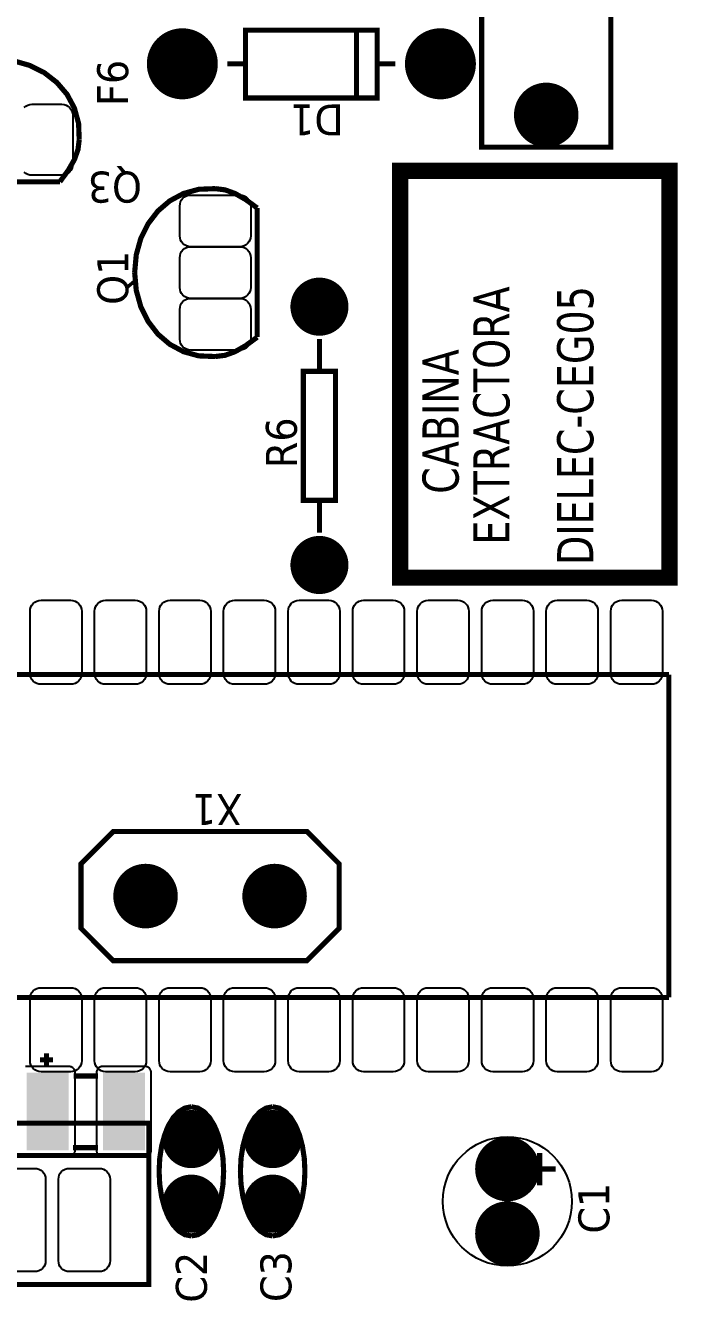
# Model space of a CAD drawing. Header units: millimetres. Extents: x 123.5 to 144.3, y 105.4 to 121.6.
# Drawn here: x 125.944 to 127.46, y 110.425 to 113.387 of the extents above; entities that cross this region are included whole.
import ezdxf

# ---------------------------------------------------------------- set-up
doc = ezdxf.new("R2010")
doc.units = ezdxf.units.MM
doc.layers.add('DESC', color=250, linetype='Continuous')
doc.styles.get("Standard").update_dxf_attribs({"font": 'tahoma.ttf'})

# ---------------------------------------------------------------- blocks, each defined once
blk = doc.blocks.new('RPAD')
blk.add_trace([(-0.5, -0.5), (-0.5, 0.5), (0.5, -0.5), (0.5, 0.5)])
blk = doc.blocks.new('EPAD')
at = {"const_width": 0.5}
blk.add_lwpolyline([(-0.25, 0, 1), (0.25, 0, 1)], format="xyb", close=True, dxfattribs=at)
blk = doc.blocks.new('DIELEC_CEGH')
for points, const_width in [([(131.7, 114.0599), (131.7, 112.0599)], 0.008), ([(131.7, 114.0599), (131.7, 112.0599)], 0.008), ([(131.7, 114.0599), (131.7, 112.0599)], 0.008), ([(132.2, 114.0599), (132.2, 112.0599)], 0.008), ([(132.2, 114.0599), (132.2, 112.0599)], 0.008), ([(132.2, 114.0599), (132.2, 112.0599)], 0.008), ([(131.2554, 112.8659), (131.5054, 112.8659), (131.5054, 113.7659), (131.2554, 113.7659), (131.2554, 112.8659)], 0.008), ([(131.2554, 112.8659), (131.5054, 112.8659), (131.5054, 113.7659), (131.2554, 113.7659), (131.2554, 112.8659)], 0.008), ([(131.2554, 112.8659), (131.5054, 112.8659), (131.5054, 113.7659), (131.2554, 113.7659), (131.2554, 112.8659)], 0.008), ([(131.4554, 113.7659), (131.4554, 112.8659)], 0.008), ([(131.4554, 113.7659), (131.4554, 112.8659)], 0.008), ([(131.4554, 113.7659), (131.4554, 112.8659)], 0.008), ([(132.9631, 113.2037), (132.9631, 113.0037)], 0.008), ([(132.9631, 113.2037), (132.9631, 113.0037)], 0.008), ([(132.9631, 113.2037), (132.9631, 113.0037)], 0.008), ([(133.0281, 112.9737), (133.0536, 112.9747), (133.0773, 112.9812), (133.0985, 112.9926), (133.1169, 113.0084), (133.1321, 113.0279), (133.1434, 113.0507), (133.1506, 113.0761), (133.1531, 113.1037)], 0.008), ([(133.0281, 112.9737), (133.0536, 112.9747), (133.0773, 112.9812), (133.0985, 112.9926), (133.1169, 113.0084), (133.1321, 113.0279), (133.1434, 113.0507), (133.1506, 113.0761), (133.1531, 113.1037)], 0.008), ([(133.0281, 112.9737), (133.0536, 112.9747), (133.0773, 112.9812), (133.0985, 112.9926), (133.1169, 113.0084), (133.1321, 113.0279), (133.1434, 113.0507), (133.1506, 113.0761), (133.1531, 113.1037)], 0.008), ([(131.6033, 113.0145), (131.6033, 113.0345)], 0.008), ([(131.6033, 113.0145), (131.6033, 113.0345)], 0.008), ([(131.6033, 113.0145), (131.6033, 113.0345)], 0.008), ([(131.5933, 113.0245), (131.6133, 113.0245)], 0.008), ([(131.5933, 113.0245), (131.6133, 113.0245)], 0.008), ([(131.5933, 113.0245), (131.6133, 113.0245)], 0.008), ([(133.0281, 112.9737), (133.013, 112.9756), (132.9974, 112.9812), (132.981, 112.9906), (132.9631, 113.0037)], 0.008), ([(133.0281, 112.9737), (133.013, 112.9756), (132.9974, 112.9812), (132.981, 112.9906), (132.9631, 113.0037)], 0.008), ([(133.0281, 112.9737), (133.013, 112.9756), (132.9974, 112.9812), (132.981, 112.9906), (132.9631, 113.0037)], 0.008), ([(131.4673, 112.9445), (131.4673, 112.9835)], 0.008), ([(131.4673, 112.9445), (131.4673, 112.9835)], 0.008), ([(131.4673, 112.9445), (131.4673, 112.9835)], 0.008), ([(131.5783, 112.9445), (131.5783, 112.9825)], 0.008), ([(131.5783, 112.9445), (131.5783, 112.9825)], 0.008), ([(131.5783, 112.9445), (131.5783, 112.9825)], 0.008), ([(131.957, 112.9209), (131.957, 112.6209), (131.907, 112.5709), (131.807, 112.5709), (131.757, 112.6209), (131.757, 112.9209), (131.807, 112.9709), (131.907, 112.9709), (131.957, 112.9209)], 0.008), ([(131.957, 112.9209), (131.957, 112.6209), (131.907, 112.5709), (131.807, 112.5709), (131.757, 112.6209), (131.757, 112.9209), (131.807, 112.9709), (131.907, 112.9709), (131.957, 112.9209)], 0.008), ([(131.957, 112.9209), (131.957, 112.6209), (131.907, 112.5709), (131.807, 112.5709), (131.757, 112.6209), (131.757, 112.9209), (131.807, 112.9709), (131.907, 112.9709), (131.957, 112.9209)], 0.008), ([(132.6925, 112.7628), (132.6935, 112.7884), (132.7, 112.812), (132.7114, 112.8333), (132.7271, 112.8517), (132.7467, 112.8668), (132.7694, 112.8782), (132.7949, 112.8853), (132.8225, 112.8878)], 0.008), ([(132.6925, 112.7628), (132.6935, 112.7884), (132.7, 112.812), (132.7114, 112.8333), (132.7271, 112.8517), (132.7467, 112.8668), (132.7694, 112.8782), (132.7949, 112.8853), (132.8225, 112.8878)], 0.008), ([(132.6925, 112.7628), (132.6935, 112.7884), (132.7, 112.812), (132.7114, 112.8333), (132.7271, 112.8517), (132.7467, 112.8668), (132.7694, 112.8782), (132.7949, 112.8853), (132.8225, 112.8878)], 0.008), ([(132.9525, 112.7628), (132.9515, 112.7884), (132.945, 112.812), (132.9336, 112.8333), (132.9179, 112.8517), (132.8983, 112.8668), (132.8756, 112.8782), (132.8501, 112.8853), (132.8225, 112.8878)], 0.008), ([(132.9525, 112.7628), (132.9515, 112.7884), (132.945, 112.812), (132.9336, 112.8333), (132.9179, 112.8517), (132.8983, 112.8668), (132.8756, 112.8782), (132.8501, 112.8853), (132.8225, 112.8878)], 0.008), ([(132.9525, 112.7628), (132.9515, 112.7884), (132.945, 112.812), (132.9336, 112.8333), (132.9179, 112.8517), (132.8983, 112.8668), (132.8756, 112.8782), (132.8501, 112.8853), (132.8225, 112.8878)], 0.008), ([(131.3307, 112.7999), (131.3327, 112.8101), (131.3384, 112.8195), (131.3475, 112.828), (131.3597, 112.8354), (131.3744, 112.8414), (131.3914, 112.846), (131.4103, 112.8489), (131.4307, 112.8499)], 0.008), ([(131.3307, 112.7999), (131.3327, 112.8101), (131.3384, 112.8195), (131.3475, 112.828), (131.3597, 112.8354), (131.3744, 112.8414), (131.3914, 112.846), (131.4103, 112.8489), (131.4307, 112.8499)], 0.008), ([(131.3307, 112.7999), (131.3327, 112.8101), (131.3384, 112.8195), (131.3475, 112.828), (131.3597, 112.8354), (131.3744, 112.8414), (131.3914, 112.846), (131.4103, 112.8489), (131.4307, 112.8499)], 0.008), ([(131.5307, 112.7999), (131.5287, 112.8101), (131.5229, 112.8195), (131.5138, 112.828), (131.5017, 112.8354), (131.4869, 112.8414), (131.4699, 112.846), (131.451, 112.8489), (131.4307, 112.8499)], 0.008), ([(131.5307, 112.7999), (131.5287, 112.8101), (131.5229, 112.8195), (131.5138, 112.828), (131.5017, 112.8354), (131.4869, 112.8414), (131.4699, 112.846), (131.451, 112.8489), (131.4307, 112.8499)], 0.008), ([(131.5307, 112.7999), (131.5287, 112.8101), (131.5229, 112.8195), (131.5138, 112.828), (131.5017, 112.8354), (131.4869, 112.8414), (131.4699, 112.846), (131.451, 112.8489), (131.4307, 112.8499)], 0.008), ([(131.3307, 112.7999), (131.3327, 112.7897), (131.3384, 112.7803), (131.3475, 112.7718), (131.3597, 112.7644), (131.3744, 112.7583), (131.3914, 112.7538), (131.4103, 112.7509), (131.4307, 112.7499)], 0.008), ([(131.3307, 112.7999), (131.3327, 112.7897), (131.3384, 112.7803), (131.3475, 112.7718), (131.3597, 112.7644), (131.3744, 112.7583), (131.3914, 112.7538), (131.4103, 112.7509), (131.4307, 112.7499)], 0.008), ([(131.3307, 112.7999), (131.3327, 112.7897), (131.3384, 112.7803), (131.3475, 112.7718), (131.3597, 112.7644), (131.3744, 112.7583), (131.3914, 112.7538), (131.4103, 112.7509), (131.4307, 112.7499)], 0.008), ([(131.5307, 112.7999), (131.5287, 112.7897), (131.5229, 112.7803), (131.5138, 112.7718), (131.5017, 112.7644), (131.4869, 112.7583), (131.4699, 112.7538), (131.451, 112.7509), (131.4307, 112.7499)], 0.008), ([(131.5307, 112.7999), (131.5287, 112.7897), (131.5229, 112.7803), (131.5138, 112.7718), (131.5017, 112.7644), (131.4869, 112.7583), (131.4699, 112.7538), (131.451, 112.7509), (131.4307, 112.7499)], 0.008), ([(131.5307, 112.7999), (131.5287, 112.7897), (131.5229, 112.7803), (131.5138, 112.7718), (131.5017, 112.7644), (131.4869, 112.7583), (131.4699, 112.7538), (131.451, 112.7509), (131.4307, 112.7499)], 0.008), ([(132.6925, 112.7628), (132.6944, 112.7477), (132.7, 112.7322), (132.7094, 112.7157), (132.7225, 112.6978)], 0.008), ([(132.6925, 112.7628), (132.6944, 112.7477), (132.7, 112.7322), (132.7094, 112.7157), (132.7225, 112.6978)], 0.008), ([(132.6925, 112.7628), (132.6944, 112.7477), (132.7, 112.7322), (132.7094, 112.7157), (132.7225, 112.6978)], 0.008), ([(132.9525, 112.7628), (132.9506, 112.7477), (132.945, 112.7322), (132.9356, 112.7157), (132.9225, 112.6978)], 0.008), ([(132.9525, 112.7628), (132.9506, 112.7477), (132.945, 112.7322), (132.9356, 112.7157), (132.9225, 112.6978)], 0.008), ([(132.9525, 112.7628), (132.9506, 112.7477), (132.945, 112.7322), (132.9356, 112.7157), (132.9225, 112.6978)], 0.008), ([(133.1458, 112.7159), (133.1458, 112.7439)], 0.008), ([(133.1458, 112.7159), (133.1458, 112.7439)], 0.008), ([(133.1458, 112.7159), (133.1458, 112.7439)], 0.008), ([(131.3307, 112.6739), (131.3327, 112.6841), (131.3384, 112.6935), (131.3475, 112.702), (131.3597, 112.7094), (131.3744, 112.7154), (131.3914, 112.72), (131.4103, 112.7229), (131.4307, 112.7239)], 0.008), ([(131.3307, 112.6739), (131.3327, 112.6841), (131.3384, 112.6935), (131.3475, 112.702), (131.3597, 112.7094), (131.3744, 112.7154), (131.3914, 112.72), (131.4103, 112.7229), (131.4307, 112.7239)], 0.008), ([(131.3307, 112.6739), (131.3327, 112.6841), (131.3384, 112.6935), (131.3475, 112.702), (131.3597, 112.7094), (131.3744, 112.7154), (131.3914, 112.72), (131.4103, 112.7229), (131.4307, 112.7239)], 0.008), ([(131.5307, 112.6739), (131.5287, 112.6841), (131.5229, 112.6935), (131.5138, 112.702), (131.5017, 112.7094), (131.4869, 112.7154), (131.4699, 112.72), (131.451, 112.7229), (131.4307, 112.7239)], 0.008), ([(131.5307, 112.6739), (131.5287, 112.6841), (131.5229, 112.6935), (131.5138, 112.702), (131.5017, 112.7094), (131.4869, 112.7154), (131.4699, 112.72), (131.451, 112.7229), (131.4307, 112.7239)], 0.008), ([(131.5307, 112.6739), (131.5287, 112.6841), (131.5229, 112.6935), (131.5138, 112.702), (131.5017, 112.7094), (131.4869, 112.7154), (131.4699, 112.72), (131.451, 112.7229), (131.4307, 112.7239)], 0.008), ([(133.0928, 112.5119), (133.1978, 112.5119), (133.1978, 112.7159), (133.0928, 112.7159), (133.0928, 112.5119)], 0.008), ([(133.0928, 112.5119), (133.1978, 112.5119), (133.1978, 112.7159), (133.0928, 112.7159), (133.0928, 112.5119)], 0.008), ([(133.0928, 112.5119), (133.1978, 112.5119), (133.1978, 112.7159), (133.0928, 112.7159), (133.0928, 112.5119)], 0.008), ([(132.7225, 112.6978), (132.9225, 112.6978)], 0.008), ([(132.7225, 112.6978), (132.9225, 112.6978)], 0.008), ([(132.7225, 112.6978), (132.9225, 112.6978)], 0.008), ([(131.3307, 112.6739), (131.3327, 112.6637), (131.3384, 112.6543), (131.3475, 112.6458), (131.3597, 112.6384), (131.3744, 112.6323), (131.3914, 112.6278), (131.4103, 112.6249), (131.4307, 112.6239)], 0.008), ([(131.3307, 112.6739), (131.3327, 112.6637), (131.3384, 112.6543), (131.3475, 112.6458), (131.3597, 112.6384), (131.3744, 112.6323), (131.3914, 112.6278), (131.4103, 112.6249), (131.4307, 112.6239)], 0.008), ([(131.3307, 112.6739), (131.3327, 112.6637), (131.3384, 112.6543), (131.3475, 112.6458), (131.3597, 112.6384), (131.3744, 112.6323), (131.3914, 112.6278), (131.4103, 112.6249), (131.4307, 112.6239)], 0.008), ([(131.5307, 112.6739), (131.5287, 112.6637), (131.5229, 112.6543), (131.5138, 112.6458), (131.5017, 112.6384), (131.4869, 112.6323), (131.4699, 112.6278), (131.451, 112.6249), (131.4307, 112.6239)], 0.008), ([(131.5307, 112.6739), (131.5287, 112.6637), (131.5229, 112.6543), (131.5138, 112.6458), (131.5017, 112.6384), (131.4869, 112.6323), (131.4699, 112.6278), (131.451, 112.6249), (131.4307, 112.6239)], 0.008), ([(131.5307, 112.6739), (131.5287, 112.6637), (131.5229, 112.6543), (131.5138, 112.6458), (131.5017, 112.6384), (131.4869, 112.6323), (131.4699, 112.6278), (131.451, 112.6249), (131.4307, 112.6239)], 0.008), ([(132.4697, 112.5764), (132.6697, 112.5764), (132.6697, 112.6264), (132.4697, 112.6264), (132.4697, 112.5764)], 0.008), ([(132.4697, 112.5764), (132.6697, 112.5764), (132.6697, 112.6264), (132.4697, 112.6264), (132.4697, 112.5764)], 0.008), ([(132.4697, 112.5764), (132.6697, 112.5764), (132.6697, 112.6264), (132.4697, 112.6264), (132.4697, 112.5764)], 0.008), ([(132.4197, 112.6014), (132.4697, 112.6014)], 0.008), ([(132.4197, 112.6014), (132.4697, 112.6014)], 0.008), ([(132.4197, 112.6014), (132.4697, 112.6014)], 0.008), ([(132.6697, 112.6014), (132.7197, 112.6014)], 0.008), ([(132.6697, 112.6014), (132.7197, 112.6014)], 0.008), ([(132.6697, 112.6014), (132.7197, 112.6014)], 0.008), ([(133.0938, 112.5439), (133.1968, 112.5439)], 0.008), ([(133.0938, 112.5439), (133.1968, 112.5439)], 0.008), ([(133.0938, 112.5439), (133.1968, 112.5439)], 0.008), ([(133.1458, 112.4839), (133.1458, 112.5119)], 0.008), ([(133.1458, 112.4839), (133.1458, 112.5119)], 0.008), ([(133.1458, 112.4839), (133.1458, 112.5119)], 0.008), ([(132.3501, 112.0589), (132.98, 112.0589), (132.98, 112.4762), (132.3501, 112.4762), (132.3501, 112.0589)], 0.025), ([(132.3501, 112.0589), (132.98, 112.0589), (132.98, 112.4762), (132.3501, 112.4762), (132.3501, 112.0589)], 0.025), ([(132.3501, 112.0589), (132.98, 112.0589), (132.98, 112.4762), (132.3501, 112.4762), (132.3501, 112.0589)], 0.025), ([(133.0166, 112.1499), (133.7166, 112.1499), (133.7166, 112.3499), (133.0166, 112.3499), (133.0166, 112.1499)], 0.008), ([(133.0166, 112.1499), (133.7166, 112.1499), (133.7166, 112.3499), (133.0166, 112.3499), (133.0166, 112.1499)], 0.008), ([(133.0166, 112.1499), (133.7166, 112.1499), (133.7166, 112.3499), (133.0166, 112.3499), (133.0166, 112.1499)], 0.008), ([(131.4343, 112.2351), (131.4343, 112.2851)], 0.008), ([(131.4343, 112.2351), (131.4343, 112.2851)], 0.008), ([(131.4343, 112.2351), (131.4343, 112.2851)], 0.008), ([(131.4593, 112.2601), (131.4093, 112.2601)], 0.008), ([(131.4593, 112.2601), (131.4093, 112.2601)], 0.008), ([(131.4593, 112.2601), (131.4093, 112.2601)], 0.008), ([(132.2, 112.0599), (131.7, 112.0599)], 0.008), ([(132.2, 112.0599), (131.7, 112.0599)], 0.008), ([(132.2, 112.0599), (131.7, 112.0599)], 0.008)]:
    blk.add_lwpolyline(points, dxfattribs=dict(const_width=const_width))
for points in [[(131.4354, 113.0889), (131.4354, 113.0429), (131.435, 113.0394), (131.434, 113.0362), (131.4325, 113.0333), (131.4304, 113.0308), (131.4279, 113.0287), (131.425, 113.0272), (131.4218, 113.0262), (131.4184, 113.0259), (131.2924, 113.0259), (131.2889, 113.0262), (131.2857, 113.0272), (131.2828, 113.0287), (131.2803, 113.0308), (131.2782, 113.0333), (131.2767, 113.0362), (131.2757, 113.0394), (131.2754, 113.0429), (131.2754, 113.0889)], [(131.4535, 113.0571), (131.4533, 113.0561), (131.4533, 113.055), (131.4533, 112.99), (131.4533, 112.989), (131.4535, 112.988), (131.4537, 112.987), (131.4541, 112.9861), (131.4545, 112.9852), (131.455, 112.9844), (131.4555, 112.9836), (131.4562, 112.9829), (131.4569, 112.9823), (131.4577, 112.9817), (131.4585, 112.9812), (131.4594, 112.9808), (131.4603, 112.9805), (131.4612, 112.9802), (131.4622, 112.9801), (131.4633, 112.98), (131.5833, 112.98), (131.5843, 112.9801), (131.5853, 112.9802), (131.5863, 112.9805), (131.5872, 112.9808), (131.5881, 112.9812), (131.5889, 112.9817), (131.5897, 112.9823), (131.5904, 112.9829), (131.591, 112.9836), (131.5916, 112.9844), (131.5921, 112.9852), (131.5925, 112.9861), (131.5928, 112.987), (131.5931, 112.988), (131.5932, 112.989), (131.5933, 112.99), (131.5933, 112.99), (131.5933, 113.055), (131.5932, 113.0561), (131.5931, 113.0571)], [(133.0782, 113.0588), (133.0802, 113.0563), (133.0818, 113.0534), (133.0827, 113.0502), (133.0831, 113.0467), (133.0831, 113.0467), (133.0831, 113.0007), (133.0827, 112.9972), (133.0818, 112.994), (133.0802, 112.9911), (133.0782, 112.9886), (133.0757, 112.9866), (133.0728, 112.985), (133.0696, 112.9841), (133.0661, 112.9837), (132.9901, 112.9837), (132.9866, 112.9841), (132.9834, 112.985), (132.9805, 112.9866), (132.978, 112.9886), (132.9759, 112.9911), (132.9744, 112.994), (132.9734, 112.9972), (132.9731, 113.0007), (132.9731, 113.0467), (132.9734, 113.0502), (132.9744, 113.0534), (132.9759, 113.0563), (132.978, 113.0588)]]:
    blk.add_lwpolyline(points)
for points in [[(131.715, 113.0329), (131.715, 112.9869), (131.7147, 112.9834), (131.7137, 112.9802), (131.7122, 112.9773), (131.7101, 112.9748), (131.7076, 112.9727), (131.7047, 112.9712), (131.7015, 112.9702), (131.698, 112.9699), (131.602, 112.9699), (131.5986, 112.9702), (131.5954, 112.9712), (131.5925, 112.9727), (131.59, 112.9748), (131.5879, 112.9773), (131.5864, 112.9802), (131.5854, 112.9834), (131.585, 112.9869), (131.585, 113.0329), (131.5854, 113.0364), (131.5864, 113.0396), (131.5879, 113.0425), (131.59, 113.045), (131.5925, 113.047), (131.5954, 113.0486), (131.5986, 113.0495), (131.602, 113.0499), (131.698, 113.0499), (131.7015, 113.0495), (131.7047, 113.0486), (131.7076, 113.047), (131.7101, 113.045), (131.7122, 113.0425), (131.7137, 113.0396), (131.7147, 113.0364), (131.715, 113.0329)], [(132.185, 112.9869), (132.185, 113.0329), (132.1854, 113.0364), (132.1864, 113.0396), (132.1879, 113.0425), (132.19, 113.045), (132.1925, 113.047), (132.1954, 113.0486), (132.1986, 113.0495), (132.202, 113.0499), (132.298, 113.0499), (132.3015, 113.0495), (132.3047, 113.0486), (132.3076, 113.047), (132.3101, 113.045), (132.3122, 113.0425), (132.3137, 113.0396), (132.3147, 113.0364), (132.315, 113.0329), (132.315, 112.9869), (132.3147, 112.9834), (132.3137, 112.9802), (132.3122, 112.9773), (132.3101, 112.9748), (132.3076, 112.9727), (132.3047, 112.9712), (132.3015, 112.9702), (132.298, 112.9699), (132.202, 112.9699), (132.1986, 112.9702), (132.1954, 112.9712), (132.1925, 112.9727), (132.19, 112.9748), (132.1879, 112.9773), (132.1864, 112.9802), (132.1854, 112.9834), (132.185, 112.9869)], [(131.4354, 112.9889), (131.4354, 112.9429), (131.435, 112.9394), (131.434, 112.9362), (131.4325, 112.9333), (131.4304, 112.9308), (131.4279, 112.9287), (131.425, 112.9272), (131.4218, 112.9262), (131.4184, 112.9259), (131.2924, 112.9259), (131.2889, 112.9262), (131.2857, 112.9272), (131.2828, 112.9287), (131.2803, 112.9308), (131.2782, 112.9333), (131.2767, 112.9362), (131.2757, 112.9394), (131.2754, 112.9429), (131.2754, 112.9889), (131.2757, 112.9924), (131.2767, 112.9956), (131.2782, 112.9985), (131.2803, 113.001), (131.2828, 113.003), (131.2857, 113.0046), (131.2889, 113.0055), (131.2924, 113.0059), (131.4184, 113.0059), (131.4218, 113.0055), (131.425, 113.0046), (131.4279, 113.003), (131.4304, 113.001), (131.4325, 112.9985), (131.434, 112.9956), (131.435, 112.9924), (131.4354, 112.9889)], [(131.5933, 112.872), (131.5933, 112.937), (131.5932, 112.9381), (131.5931, 112.9391), (131.5928, 112.9401), (131.5925, 112.941), (131.5921, 112.9419), (131.5916, 112.9427), (131.591, 112.9435), (131.5904, 112.9442), (131.5897, 112.9448), (131.5889, 112.9454), (131.5881, 112.9459), (131.5872, 112.9463), (131.5863, 112.9466), (131.5853, 112.9468), (131.5843, 112.947), (131.5833, 112.947), (131.4633, 112.947), (131.4622, 112.947), (131.4612, 112.9468), (131.4603, 112.9466), (131.4594, 112.9463), (131.4585, 112.9459), (131.4577, 112.9454), (131.4569, 112.9448), (131.4562, 112.9442), (131.4555, 112.9435), (131.455, 112.9427), (131.4545, 112.9419), (131.4541, 112.941), (131.4537, 112.9401), (131.4535, 112.9391), (131.4533, 112.9381), (131.4533, 112.937), (131.4533, 112.872), (131.4533, 112.871), (131.4535, 112.87), (131.4537, 112.869), (131.4541, 112.8681), (131.4545, 112.8672), (131.455, 112.8664), (131.4555, 112.8656), (131.4562, 112.8649), (131.4569, 112.8643), (131.4577, 112.8637), (131.4585, 112.8632), (131.4594, 112.8628), (131.4603, 112.8625), (131.4612, 112.8622), (131.4622, 112.8621), (131.4633, 112.862), (131.5833, 112.862), (131.5843, 112.8621), (131.5853, 112.8622), (131.5863, 112.8625), (131.5872, 112.8628), (131.5881, 112.8632), (131.5889, 112.8637), (131.5897, 112.8643), (131.5904, 112.8649), (131.591, 112.8656), (131.5916, 112.8664), (131.5921, 112.8672), (131.5925, 112.8681), (131.5928, 112.869), (131.5931, 112.87), (131.5932, 112.871), (131.5933, 112.872)], [(131.715, 112.9329), (131.715, 112.8869), (131.7147, 112.8834), (131.7137, 112.8802), (131.7122, 112.8773), (131.7101, 112.8748), (131.7076, 112.8727), (131.7047, 112.8712), (131.7015, 112.8702), (131.698, 112.8699), (131.602, 112.8699), (131.5986, 112.8702), (131.5954, 112.8712), (131.5925, 112.8727), (131.59, 112.8748), (131.5879, 112.8773), (131.5864, 112.8802), (131.5854, 112.8834), (131.585, 112.8869), (131.585, 112.9329), (131.5854, 112.9364), (131.5864, 112.9396), (131.5879, 112.9425), (131.59, 112.945), (131.5925, 112.947), (131.5954, 112.9486), (131.5986, 112.9495), (131.602, 112.9499), (131.698, 112.9499), (131.7015, 112.9495), (131.7047, 112.9486), (131.7076, 112.947), (131.7101, 112.945), (131.7122, 112.9425), (131.7137, 112.9396), (131.7147, 112.9364), (131.715, 112.9329)], [(132.185, 112.8869), (132.185, 112.9329), (132.1854, 112.9364), (132.1864, 112.9396), (132.1879, 112.9425), (132.19, 112.945), (132.1925, 112.947), (132.1954, 112.9486), (132.1986, 112.9495), (132.202, 112.9499), (132.298, 112.9499), (132.3015, 112.9495), (132.3047, 112.9486), (132.3076, 112.947), (132.3101, 112.945), (132.3122, 112.9425), (132.3137, 112.9396), (132.3147, 112.9364), (132.315, 112.9329), (132.315, 112.8869), (132.3147, 112.8834), (132.3137, 112.8802), (132.3122, 112.8773), (132.3101, 112.8748), (132.3076, 112.8727), (132.3047, 112.8712), (132.3015, 112.8702), (132.298, 112.8699), (132.202, 112.8699), (132.1986, 112.8702), (132.1954, 112.8712), (132.1925, 112.8727), (132.19, 112.8748), (132.1879, 112.8773), (132.1864, 112.8802), (132.1854, 112.8834), (132.185, 112.8869)], [(131.715, 112.8329), (131.715, 112.7869), (131.7147, 112.7834), (131.7137, 112.7802), (131.7122, 112.7773), (131.7101, 112.7748), (131.7076, 112.7727), (131.7047, 112.7712), (131.7015, 112.7702), (131.698, 112.7699), (131.602, 112.7699), (131.5986, 112.7702), (131.5954, 112.7712), (131.5925, 112.7727), (131.59, 112.7748), (131.5879, 112.7773), (131.5864, 112.7802), (131.5854, 112.7834), (131.585, 112.7869), (131.585, 112.8329), (131.5854, 112.8364), (131.5864, 112.8396), (131.5879, 112.8425), (131.59, 112.845), (131.5925, 112.847), (131.5954, 112.8486), (131.5986, 112.8495), (131.602, 112.8499), (131.698, 112.8499), (131.7015, 112.8495), (131.7047, 112.8486), (131.7076, 112.847), (131.7101, 112.845), (131.7122, 112.8425), (131.7137, 112.8396), (131.7147, 112.8364), (131.715, 112.8329)], [(132.185, 112.7869), (132.185, 112.8329), (132.1854, 112.8364), (132.1864, 112.8396), (132.1879, 112.8425), (132.19, 112.845), (132.1925, 112.847), (132.1954, 112.8486), (132.1986, 112.8495), (132.202, 112.8499), (132.298, 112.8499), (132.3015, 112.8495), (132.3047, 112.8486), (132.3076, 112.847), (132.3101, 112.845), (132.3122, 112.8425), (132.3137, 112.8396), (132.3147, 112.8364), (132.315, 112.8329), (132.315, 112.7869), (132.3147, 112.7834), (132.3137, 112.7802), (132.3122, 112.7773), (132.3101, 112.7748), (132.3076, 112.7727), (132.3047, 112.7712), (132.3015, 112.7702), (132.298, 112.7699), (132.202, 112.7699), (132.1986, 112.7702), (132.1954, 112.7712), (132.1925, 112.7727), (132.19, 112.7748), (132.1879, 112.7773), (132.1864, 112.7802), (132.1854, 112.7834), (132.185, 112.7869)], [(132.7195, 112.8178), (132.7655, 112.8178), (132.769, 112.8175), (132.7722, 112.8165), (132.7751, 112.815), (132.7776, 112.8129), (132.7796, 112.8104), (132.7812, 112.8075), (132.7822, 112.8043), (132.7825, 112.8008), (132.7825, 112.7248), (132.7822, 112.7213), (132.7812, 112.7181), (132.7796, 112.7152), (132.7776, 112.7127), (132.7751, 112.7107), (132.7722, 112.7091), (132.769, 112.7082), (132.7655, 112.7078), (132.7195, 112.7078), (132.716, 112.7082), (132.7128, 112.7091), (132.7099, 112.7107), (132.7074, 112.7127), (132.7054, 112.7152), (132.7038, 112.7181), (132.7028, 112.7213), (132.7025, 112.7248), (132.7025, 112.8008), (132.7028, 112.8043), (132.7038, 112.8075), (132.7054, 112.8104), (132.7074, 112.8129), (132.7099, 112.815), (132.7128, 112.8165), (132.716, 112.8175), (132.7195, 112.8178)], [(132.7995, 112.8178), (132.8455, 112.8178), (132.849, 112.8175), (132.8522, 112.8165), (132.8551, 112.815), (132.8576, 112.8129), (132.8596, 112.8104), (132.8612, 112.8075), (132.8622, 112.8043), (132.8625, 112.8008), (132.8625, 112.7248), (132.8622, 112.7213), (132.8612, 112.7181), (132.8596, 112.7152), (132.8576, 112.7127), (132.8551, 112.7107), (132.8522, 112.7091), (132.849, 112.7082), (132.8455, 112.7078), (132.7995, 112.7078), (132.796, 112.7082), (132.7928, 112.7091), (132.7899, 112.7107), (132.7874, 112.7127), (132.7854, 112.7152), (132.7838, 112.7181), (132.7828, 112.7213), (132.7825, 112.7248), (132.7825, 112.8008), (132.7828, 112.8043), (132.7838, 112.8075), (132.7854, 112.8104), (132.7874, 112.8129), (132.7899, 112.815), (132.7928, 112.8165), (132.796, 112.8175), (132.7995, 112.8178)], [(132.8795, 112.8178), (132.9255, 112.8178), (132.929, 112.8175), (132.9322, 112.8165), (132.9351, 112.815), (132.9376, 112.8129), (132.9396, 112.8104), (132.9412, 112.8075), (132.9422, 112.8043), (132.9425, 112.8008), (132.9425, 112.7248), (132.9422, 112.7213), (132.9412, 112.7181), (132.9396, 112.7152), (132.9376, 112.7127), (132.9351, 112.7107), (132.9322, 112.7091), (132.929, 112.7082), (132.9255, 112.7078), (132.8795, 112.7078), (132.876, 112.7082), (132.8728, 112.7091), (132.8699, 112.7107), (132.8674, 112.7127), (132.8654, 112.7152), (132.8638, 112.7181), (132.8628, 112.7213), (132.8625, 112.7248), (132.8625, 112.8008), (132.8628, 112.8043), (132.8638, 112.8075), (132.8654, 112.8104), (132.8674, 112.8129), (132.8699, 112.815), (132.8728, 112.8165), (132.876, 112.8175), (132.8795, 112.8178)], [(131.715, 112.7329), (131.715, 112.6869), (131.7147, 112.6834), (131.7137, 112.6802), (131.7122, 112.6773), (131.7101, 112.6748), (131.7076, 112.6727), (131.7047, 112.6712), (131.7015, 112.6702), (131.698, 112.6699), (131.602, 112.6699), (131.5986, 112.6702), (131.5954, 112.6712), (131.5925, 112.6727), (131.59, 112.6748), (131.5879, 112.6773), (131.5864, 112.6802), (131.5854, 112.6834), (131.585, 112.6869), (131.585, 112.7329), (131.5854, 112.7364), (131.5864, 112.7396), (131.5879, 112.7425), (131.59, 112.745), (131.5925, 112.747), (131.5954, 112.7486), (131.5986, 112.7495), (131.602, 112.7499), (131.698, 112.7499), (131.7015, 112.7495), (131.7047, 112.7486), (131.7076, 112.747), (131.7101, 112.745), (131.7122, 112.7425), (131.7137, 112.7396), (131.7147, 112.7364), (131.715, 112.7329)], [(132.185, 112.6869), (132.185, 112.7329), (132.1854, 112.7364), (132.1864, 112.7396), (132.1879, 112.7425), (132.19, 112.745), (132.1925, 112.747), (132.1954, 112.7486), (132.1986, 112.7495), (132.202, 112.7499), (132.298, 112.7499), (132.3015, 112.7495), (132.3047, 112.7486), (132.3076, 112.747), (132.3101, 112.745), (132.3122, 112.7425), (132.3137, 112.7396), (132.3147, 112.7364), (132.315, 112.7329), (132.315, 112.6869), (132.3147, 112.6834), (132.3137, 112.6802), (132.3122, 112.6773), (132.3101, 112.6748), (132.3076, 112.6727), (132.3047, 112.6712), (132.3015, 112.6702), (132.298, 112.6699), (132.202, 112.6699), (132.1986, 112.6702), (132.1954, 112.6712), (132.1925, 112.6727), (132.19, 112.6748), (132.1879, 112.6773), (132.1864, 112.6802), (132.1854, 112.6834), (132.185, 112.6869)], [(131.715, 112.6329), (131.715, 112.5869), (131.7147, 112.5834), (131.7137, 112.5802), (131.7122, 112.5773), (131.7101, 112.5748), (131.7076, 112.5727), (131.7047, 112.5712), (131.7015, 112.5702), (131.698, 112.5699), (131.602, 112.5699), (131.5986, 112.5702), (131.5954, 112.5712), (131.5925, 112.5727), (131.59, 112.5748), (131.5879, 112.5773), (131.5864, 112.5802), (131.5854, 112.5834), (131.585, 112.5869), (131.585, 112.6329), (131.5854, 112.6364), (131.5864, 112.6396), (131.5879, 112.6425), (131.59, 112.645), (131.5925, 112.647), (131.5954, 112.6486), (131.5986, 112.6495), (131.602, 112.6499), (131.698, 112.6499), (131.7015, 112.6495), (131.7047, 112.6486), (131.7076, 112.647), (131.7101, 112.645), (131.7122, 112.6425), (131.7137, 112.6396), (131.7147, 112.6364), (131.715, 112.6329)], [(132.185, 112.5869), (132.185, 112.6329), (132.1854, 112.6364), (132.1864, 112.6396), (132.1879, 112.6425), (132.19, 112.645), (132.1925, 112.647), (132.1954, 112.6486), (132.1986, 112.6495), (132.202, 112.6499), (132.298, 112.6499), (132.3015, 112.6495), (132.3047, 112.6486), (132.3076, 112.647), (132.3101, 112.645), (132.3122, 112.6425), (132.3137, 112.6396), (132.3147, 112.6364), (132.315, 112.6329), (132.315, 112.5869), (132.3147, 112.5834), (132.3137, 112.5802), (132.3122, 112.5773), (132.3101, 112.5748), (132.3076, 112.5727), (132.3047, 112.5712), (132.3015, 112.5702), (132.298, 112.5699), (132.202, 112.5699), (132.1986, 112.5702), (132.1954, 112.5712), (132.1925, 112.5727), (132.19, 112.5748), (132.1879, 112.5773), (132.1864, 112.5802), (132.1854, 112.5834), (132.185, 112.5869)], [(131.715, 112.5329), (131.715, 112.4869), (131.7147, 112.4834), (131.7137, 112.4802), (131.7122, 112.4773), (131.7101, 112.4748), (131.7076, 112.4727), (131.7047, 112.4712), (131.7015, 112.4702), (131.698, 112.4699), (131.602, 112.4699), (131.5986, 112.4702), (131.5954, 112.4712), (131.5925, 112.4727), (131.59, 112.4748), (131.5879, 112.4773), (131.5864, 112.4802), (131.5854, 112.4834), (131.585, 112.4869), (131.585, 112.5329), (131.5854, 112.5364), (131.5864, 112.5396), (131.5879, 112.5425), (131.59, 112.545), (131.5925, 112.547), (131.5954, 112.5486), (131.5986, 112.5495), (131.602, 112.5499), (131.698, 112.5499), (131.7015, 112.5495), (131.7047, 112.5486), (131.7076, 112.547), (131.7101, 112.545), (131.7122, 112.5425), (131.7137, 112.5396), (131.7147, 112.5364), (131.715, 112.5329)], [(132.185, 112.4869), (132.185, 112.5329), (132.1854, 112.5364), (132.1864, 112.5396), (132.1879, 112.5425), (132.19, 112.545), (132.1925, 112.547), (132.1954, 112.5486), (132.1986, 112.5495), (132.202, 112.5499), (132.298, 112.5499), (132.3015, 112.5495), (132.3047, 112.5486), (132.3076, 112.547), (132.3101, 112.545), (132.3122, 112.5425), (132.3137, 112.5396), (132.3147, 112.5364), (132.315, 112.5329), (132.315, 112.4869), (132.3147, 112.4834), (132.3137, 112.4802), (132.3122, 112.4773), (132.3101, 112.4748), (132.3076, 112.4727), (132.3047, 112.4712), (132.3015, 112.4702), (132.298, 112.4699), (132.202, 112.4699), (132.1986, 112.4702), (132.1954, 112.4712), (132.1925, 112.4727), (132.19, 112.4748), (132.1879, 112.4773), (132.1864, 112.4802), (132.1854, 112.4834), (132.185, 112.4869)], [(131.715, 112.4329), (131.715, 112.3869), (131.7147, 112.3834), (131.7137, 112.3802), (131.7122, 112.3773), (131.7101, 112.3748), (131.7076, 112.3727), (131.7047, 112.3712), (131.7015, 112.3702), (131.698, 112.3699), (131.602, 112.3699), (131.5986, 112.3702), (131.5954, 112.3712), (131.5925, 112.3727), (131.59, 112.3748), (131.5879, 112.3773), (131.5864, 112.3802), (131.5854, 112.3834), (131.585, 112.3869), (131.585, 112.4329), (131.5854, 112.4364), (131.5864, 112.4396), (131.5879, 112.4425), (131.59, 112.445), (131.5925, 112.447), (131.5954, 112.4486), (131.5986, 112.4495), (131.602, 112.4499), (131.698, 112.4499), (131.7015, 112.4495), (131.7047, 112.4486), (131.7076, 112.447), (131.7101, 112.445), (131.7122, 112.4425), (131.7137, 112.4396), (131.7147, 112.4364), (131.715, 112.4329)], [(132.185, 112.3869), (132.185, 112.4329), (132.1854, 112.4364), (132.1864, 112.4396), (132.1879, 112.4425), (132.19, 112.445), (132.1925, 112.447), (132.1954, 112.4486), (132.1986, 112.4495), (132.202, 112.4499), (132.298, 112.4499), (132.3015, 112.4495), (132.3047, 112.4486), (132.3076, 112.447), (132.3101, 112.445), (132.3122, 112.4425), (132.3137, 112.4396), (132.3147, 112.4364), (132.315, 112.4329), (132.315, 112.3869), (132.3147, 112.3834), (132.3137, 112.3802), (132.3122, 112.3773), (132.3101, 112.3748), (132.3076, 112.3727), (132.3047, 112.3712), (132.3015, 112.3702), (132.298, 112.3699), (132.202, 112.3699), (132.1986, 112.3702), (132.1954, 112.3712), (132.1925, 112.3727), (132.19, 112.3748), (132.1879, 112.3773), (132.1864, 112.3802), (132.1854, 112.3834), (132.185, 112.3869)], [(131.715, 112.3329), (131.715, 112.2869), (131.7147, 112.2834), (131.7137, 112.2802), (131.7122, 112.2773), (131.7101, 112.2748), (131.7076, 112.2727), (131.7047, 112.2712), (131.7015, 112.2702), (131.698, 112.2699), (131.602, 112.2699), (131.5986, 112.2702), (131.5954, 112.2712), (131.5925, 112.2727), (131.59, 112.2748), (131.5879, 112.2773), (131.5864, 112.2802), (131.5854, 112.2834), (131.585, 112.2869), (131.585, 112.3329), (131.5854, 112.3364), (131.5864, 112.3396), (131.5879, 112.3425), (131.59, 112.345), (131.5925, 112.347), (131.5954, 112.3486), (131.5986, 112.3495), (131.602, 112.3499), (131.698, 112.3499), (131.7015, 112.3495), (131.7047, 112.3486), (131.7076, 112.347), (131.7101, 112.345), (131.7122, 112.3425), (131.7137, 112.3396), (131.7147, 112.3364), (131.715, 112.3329)], [(132.185, 112.2869), (132.185, 112.3329), (132.1854, 112.3364), (132.1864, 112.3396), (132.1879, 112.3425), (132.19, 112.345), (132.1925, 112.347), (132.1954, 112.3486), (132.1986, 112.3495), (132.202, 112.3499), (132.298, 112.3499), (132.3015, 112.3495), (132.3047, 112.3486), (132.3076, 112.347), (132.3101, 112.345), (132.3122, 112.3425), (132.3137, 112.3396), (132.3147, 112.3364), (132.315, 112.3329), (132.315, 112.2869), (132.3147, 112.2834), (132.3137, 112.2802), (132.3122, 112.2773), (132.3101, 112.2748), (132.3076, 112.2727), (132.3047, 112.2712), (132.3015, 112.2702), (132.298, 112.2699), (132.202, 112.2699), (132.1986, 112.2702), (132.1954, 112.2712), (132.1925, 112.2727), (132.19, 112.2748), (132.1879, 112.2773), (132.1864, 112.2802), (132.1854, 112.2834), (132.185, 112.2869)], [(131.715, 112.2329), (131.715, 112.1869), (131.7147, 112.1834), (131.7137, 112.1802), (131.7122, 112.1773), (131.7101, 112.1748), (131.7076, 112.1727), (131.7047, 112.1712), (131.7015, 112.1702), (131.698, 112.1699), (131.602, 112.1699), (131.5986, 112.1702), (131.5954, 112.1712), (131.5925, 112.1727), (131.59, 112.1748), (131.5879, 112.1773), (131.5864, 112.1802), (131.5854, 112.1834), (131.585, 112.1869), (131.585, 112.2329), (131.5854, 112.2364), (131.5864, 112.2396), (131.5879, 112.2425), (131.59, 112.245), (131.5925, 112.247), (131.5954, 112.2486), (131.5986, 112.2495), (131.602, 112.2499), (131.698, 112.2499), (131.7015, 112.2495), (131.7047, 112.2486), (131.7076, 112.247), (131.7101, 112.245), (131.7122, 112.2425), (131.7137, 112.2396), (131.7147, 112.2364), (131.715, 112.2329)], [(132.185, 112.1869), (132.185, 112.2329), (132.1854, 112.2364), (132.1864, 112.2396), (132.1879, 112.2425), (132.19, 112.245), (132.1925, 112.247), (132.1954, 112.2486), (132.1986, 112.2495), (132.202, 112.2499), (132.298, 112.2499), (132.3015, 112.2495), (132.3047, 112.2486), (132.3076, 112.247), (132.3101, 112.245), (132.3122, 112.2425), (132.3137, 112.2396), (132.3147, 112.2364), (132.315, 112.2329), (132.315, 112.1869), (132.3147, 112.1834), (132.3137, 112.1802), (132.3122, 112.1773), (132.3101, 112.1748), (132.3076, 112.1727), (132.3047, 112.1712), (132.3015, 112.1702), (132.298, 112.1699), (132.202, 112.1699), (132.1986, 112.1702), (132.1954, 112.1712), (132.1925, 112.1727), (132.19, 112.1748), (132.1879, 112.1773), (132.1864, 112.1802), (132.1854, 112.1834), (132.185, 112.1869)], [(131.715, 112.1329), (131.715, 112.0869), (131.7147, 112.0834), (131.7137, 112.0802), (131.7122, 112.0773), (131.7101, 112.0748), (131.7076, 112.0727), (131.7047, 112.0712), (131.7015, 112.0702), (131.698, 112.0699), (131.602, 112.0699), (131.5986, 112.0702), (131.5954, 112.0712), (131.5925, 112.0727), (131.59, 112.0748), (131.5879, 112.0773), (131.5864, 112.0802), (131.5854, 112.0834), (131.585, 112.0869), (131.585, 112.1329), (131.5854, 112.1364), (131.5864, 112.1396), (131.5879, 112.1425), (131.59, 112.145), (131.5925, 112.147), (131.5954, 112.1486), (131.5986, 112.1495), (131.602, 112.1499), (131.698, 112.1499), (131.7015, 112.1495), (131.7047, 112.1486), (131.7076, 112.147), (131.7101, 112.145), (131.7122, 112.1425), (131.7137, 112.1396), (131.7147, 112.1364), (131.715, 112.1329)], [(132.185, 112.0869), (132.185, 112.1329), (132.1854, 112.1364), (132.1864, 112.1396), (132.1879, 112.1425), (132.19, 112.145), (132.1925, 112.147), (132.1954, 112.1486), (132.1986, 112.1495), (132.202, 112.1499), (132.298, 112.1499), (132.3015, 112.1495), (132.3047, 112.1486), (132.3076, 112.147), (132.3101, 112.145), (132.3122, 112.1425), (132.3137, 112.1396), (132.3147, 112.1364), (132.315, 112.1329), (132.315, 112.0869), (132.3147, 112.0834), (132.3137, 112.0802), (132.3122, 112.0773), (132.3101, 112.0748), (132.3076, 112.0727), (132.3047, 112.0712), (132.3015, 112.0702), (132.298, 112.0699), (132.202, 112.0699), (132.1986, 112.0702), (132.1954, 112.0712), (132.1925, 112.0727), (132.19, 112.0748), (132.1879, 112.0773), (132.1864, 112.0802), (132.1854, 112.0834), (132.185, 112.0869)]]:
    blk.add_lwpolyline(points, close=True)
blk.add_circle((131.3843, 112.3101), 0.1)
blk.add_circle((131.3843, 112.3101), 0.1)
blk.add_circle((131.3843, 112.3101), 0.1)
at = {"xscale": 0.065, "yscale": 0.12, "rotation": 270}
for p in [(131.5233, 113.0225), (131.5233, 112.9045)]:
    blk.add_blockref('RPAD', p, dxfattribs=at)
for p, xscale, yscale in [((131.857, 112.8709), 0.1, 0.1), ((133.1458, 112.8139), 0.11, 0.11), ((131.3807, 112.7999), 0.09, 0.09), ((131.4807, 112.7999), 0.09, 0.09), ((131.3807, 112.6739), 0.09, 0.09), ((131.4807, 112.6739), 0.09, 0.09), ((131.857, 112.6709), 0.1, 0.1), ((132.3697, 112.6014), 0.09, 0.09), ((132.7697, 112.6014), 0.09, 0.09), ((133.1458, 112.4139), 0.11, 0.11), ((131.3343, 112.3101), 0.1, 0.1), ((131.4343, 112.3101), 0.1, 0.1), ((133.0666, 112.2499), 0.1, 0.1)]:
    blk.add_blockref('EPAD', p, dxfattribs=dict(xscale=xscale, yscale=yscale))
at = {"width": 1.041667}
for s, p in [('Q3', (132.9788, 112.8765)), ('Q3', (132.9788, 112.8765)), ('Q3', (132.9788, 112.8765)), ('X1', (132.015, 112.7209)), ('X1', (132.015, 112.7209)), ('X1', (132.015, 112.7209)), ('D1', (133.0828, 112.5639)), ('D1', (133.0828, 112.5639)), ('D1', (133.0828, 112.5639))]:
    blk.add_text(s, height=0.048, rotation=90, dxfattribs=at).set_placement(p)
for s, height, width, p in [('Q1', 0.048, 1.041667, (132.7725, 112.8978)), ('Q1', 0.048, 1.041667, (132.7725, 112.8978)), ('Q1', 0.048, 1.041667, (132.7725, 112.8978)), ('F6', 0.048, 1.041667, (133.0805, 112.8979)), ('F6', 0.048, 1.041667, (133.0805, 112.8979)), ('F6', 0.048, 1.041667, (133.0805, 112.8979)), ('C2', 0.048, 1.041667, (131.2274, 112.7759)), ('C2', 0.048, 1.041667, (131.2274, 112.7759)), ('C2', 0.048, 1.041667, (131.2274, 112.7759)), ('C3', 0.048, 1.041667, (131.2284, 112.6449)), ('C3', 0.048, 1.041667, (131.2284, 112.6449)), ('C3', 0.048, 1.041667, (131.2284, 112.6449)), ('R6', 0.048, 1.041667, (132.5197, 112.6364)), ('R6', 0.048, 1.041667, (132.5197, 112.6364)), ('R6', 0.048, 1.041667, (132.5197, 112.6364)), ('CABINA', 0.056, 0.892857, (132.48, 112.3857)), ('CABINA', 0.056, 0.892857, (132.48, 112.3857)), ('CABINA', 0.056, 0.892857, (132.48, 112.3857)), ('EXTRACTORA', 0.056, 0.892857, (132.4012, 112.3069)), ('EXTRACTORA', 0.056, 0.892857, (132.4012, 112.3069)), ('EXTRACTORA', 0.056, 0.892857, (132.4012, 112.3069)), ('DIELEC-CEG05', 0.056, 0.892857, (132.3697, 112.177)), ('DIELEC-CEG05', 0.056, 0.892857, (132.3697, 112.177)), ('DIELEC-CEG05', 0.056, 0.892857, (132.3697, 112.177)), ('C1', 0.048, 1.041667, (131.3343, 112.1521)), ('C1', 0.048, 1.041667, (131.3343, 112.1521)), ('C1', 0.048, 1.041667, (131.3343, 112.1521))]:
    blk.add_text(s, height=height, dxfattribs=dict(width=width)).set_placement(p)

msp = doc.modelspace()

# ---------------------------------------------------------------- block references
at = {"layer": 'DESC', "xscale": 1.5, "yscale": 1.5, "zscale": 1.5, "rotation": 90}
msp.add_blockref('DIELEC_CEGH', (295.5293, -86.4208), dxfattribs=at)

doc.saveas('drawing.dxf')
